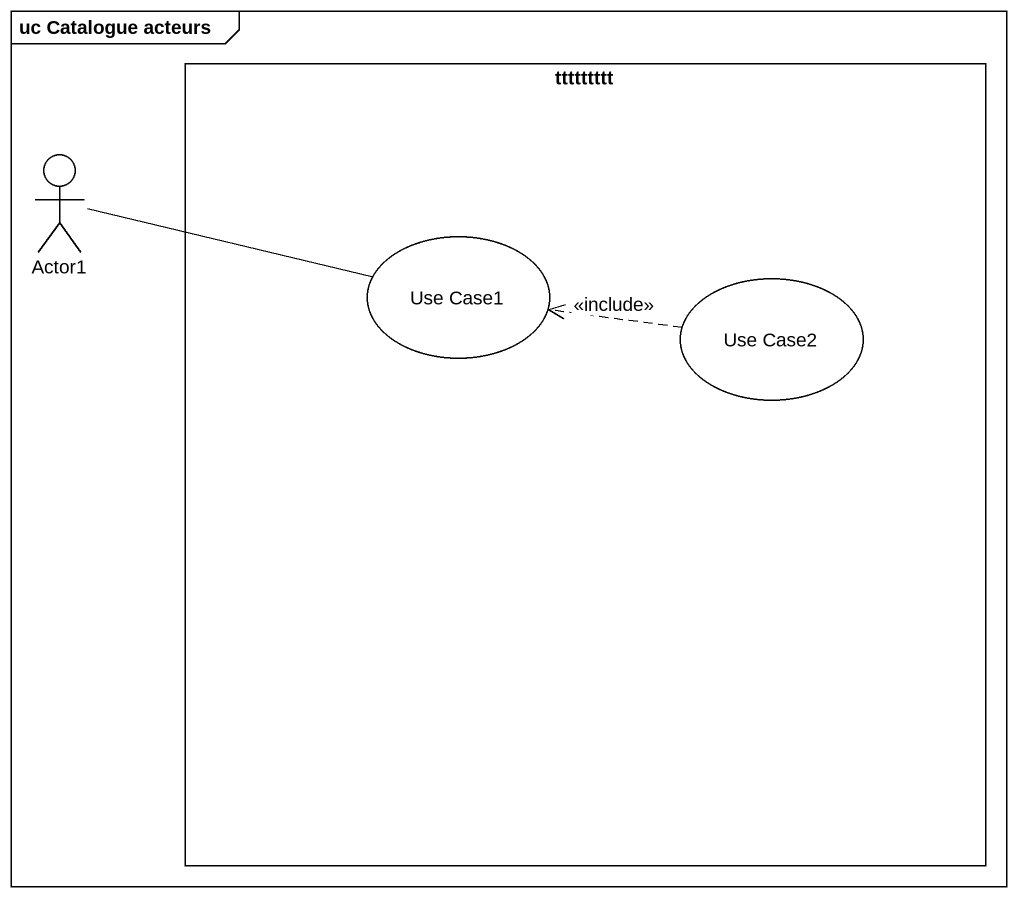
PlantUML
@startuml
mainframe uc Catalogue acteurs
rectangle ttttttttt {
  usecase "Use Case1" as Use_Case1
  usecase "Use Case2" as Use_Case2
}
actor Actor1
Actor1 -right- Use_Case1
Use_Case2 .left.> Use_Case1 : <<include>>
@enduml
